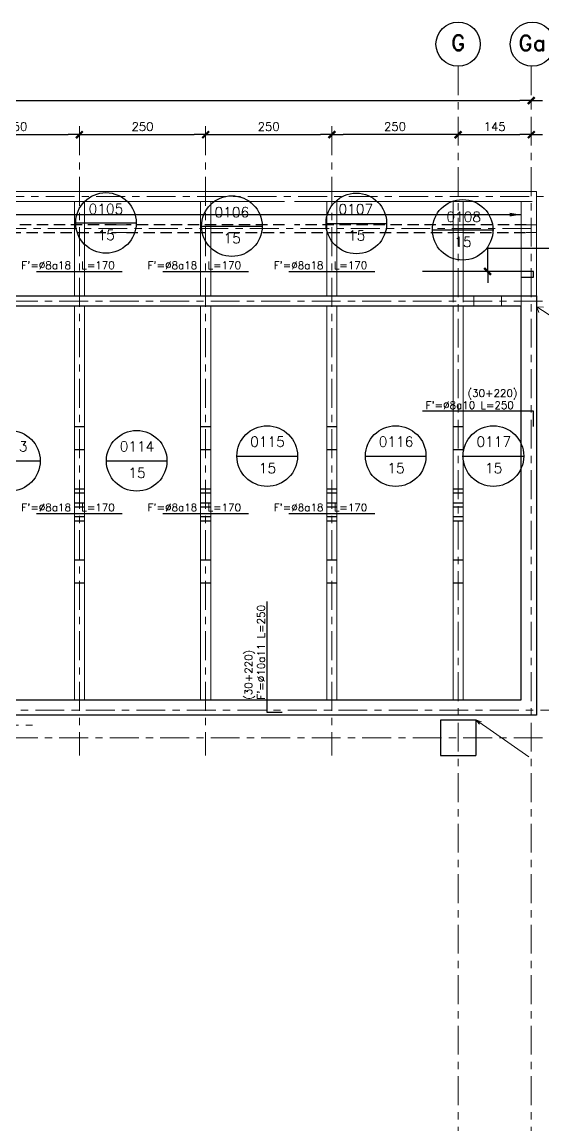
# Model space of a CAD drawing. Extents: x -4 to 6083, y -4 to 8618.
# Drawn here: x 3022 to 4053, y 1817 to 4001 of the extents above; entities that cross this region are included whole.
import ezdxf
from ezdxf.enums import TextEntityAlignment as Align
from ezdxf.xclip import XClip

# ---------------------------------------------------------------- set-up
doc = ezdxf.new("R2010")
doc.units = 0
doc.header["$LTSCALE"] = 45
doc.header["$MEASUREMENT"] = 0
doc.header["$XCLIPFRAME"] = 0
for name, pattern in [('2017_67-101$0$DASHED', [0.75, 0.5, -0.25]), ('2017_67-101$0$Grid Line', [2.2224999999999997, 1.27, -0.3175, 0.3175, -0.3175]), ('2017_67-101$0$RLE-PROYECCION', [0.7143800000000001, 0.4762500000000001, -0.23813])]:
    doc.linetypes.add(name, pattern=pattern)
doc.layers.get('0').update_dxf_attribs({"linetype": 'CONTINUOUS'})
for name, color, linetype, lineweight in [('2017_67-101$0$A-ANNO-TEXT', 2, 'CONTINUOUS', 9), ('2017_67-101$0$RLE-EJE', 3, 'CONTINUOUS', 25), ('2017_67-101$0$RLE-EJES', 1, '2017_67-101$0$Grid Line', 9), ('2017_67-101$0$RLE-MURO', 3, 'CONTINUOUS', 25), ('2017_67-101$0$RLE-PROYECCION', 2, '2017_67-101$0$RLE-PROYECCION', 15), ('2017_67-101$0$RLE-VIGA', 3, 'CONTINUOUS', 15)]:
    doc.layers.add(name, color=color, linetype=linetype, lineweight=lineweight)
for name, color, linetype in [('2017_67-101$0$RLA-COTAS', 2, 'CONTINUOUS'), ('2017_67-101$0$RLA-MURO INV DILATADO', 2, '2017_67-101$0$DASHED'), ('fe', 7, 'CONTINUOUS'), ('RLA-FE', 7, 'CONTINUOUS'), ('RLA-LOSAS', 3, 'CONTINUOUS'), ('RLA-TEXTOS-SM', 3, 'CONTINUOUS')]:
    doc.layers.add(name, color=color, linetype=linetype)
doc.styles.add('2017_67-101$0$ROMAND', font='romand', dxfattribs={"height": 31.5})
doc.styles.add('2017_67-101$0$ROMANS', font='ROMANS.shx', dxfattribs={"height": 16.875})
doc.styles.add('ROMAND', font='romand', dxfattribs={"height": 31.5})
doc.styles.add('ROMANS', font='ROMANS.shx', dxfattribs={"height": 16.875})
doc.styles.add('ROMANS0', font='romans.shx')
doc.dimstyles.new('2017_67-101$0$ING-75', dxfattribs={"dimscale": 75, "dimtxt": 0.27, "dimasz": 0.3, "dimexe": 0, "dimexo": 0, "dimgap": 0.1, "dimtad": 1, "dimdec": 1, "dimzin": 12, "dimdsep": 46, "dimtxsty": '2017_67-101$0$ROMANS', "dimblk": '2017_67-101$0$TICK1', "dimblk1": '2017_67-101$0$TICK1', "dimblk2": '2017_67-101$0$TICK1', "dimcen": 0.09, "dimclrd": 2, "dimclre": 1, "dimclrt": 3, "dimadec": 0, "dimazin": 0, "dimtfac": 1, "dimtdec": 0, "dimtix": 1, "dimtmove": 2, "dimatfit": 3, "dimldrblk": '2017_67-101$0$TICK1', "dimfxl": 0, "dimfxlon": 1, "dimtolj": 1, "dimtzin": 0, "dimarcsym": 0})
doc.dimstyles.new('ING-75', dxfattribs={"dimscale": 75, "dimtxt": 0.27, "dimasz": 0.3, "dimexe": 0, "dimexo": 0, "dimgap": 0.1, "dimtad": 1, "dimdec": 1, "dimzin": 12, "dimdsep": 46, "dimtxsty": 'ROMANS', "dimblk": 'TICK1', "dimblk1": 'TICK1', "dimblk2": 'TICK1', "dimcen": 0.09, "dimclrd": 2, "dimclre": 1, "dimclrt": 3, "dimadec": 0, "dimazin": 0, "dimtfac": 1, "dimtdec": 0, "dimtix": 1, "dimtmove": 2, "dimatfit": 3, "dimldrblk": 'TICK1', "dimfxl": 0, "dimfxlon": 1, "dimtolj": 1, "dimtzin": 0, "dimarcsym": 0})

# ---------------------------------------------------------------- blocks, each defined once
blk = doc.blocks.new('2017_67-101$0$TICK1')
at = {"color": 2}
for points in [[(0, 0), (-1, 0)], [(1.818989403545856e-12, 0), (1.000000000001819, 0)]]:
    blk.add_lwpolyline(points, dxfattribs=at)
at = {"color": 2, "const_width": 0.2}
blk.add_lwpolyline([(-0.2999999999974534, -0.3000000000001819), (0.3000000000010914, 0.3000000000001819)], dxfattribs=at)
blk = doc.blocks.new('*D16')
at = {"layer": '2017_67-101$0$RLA-COTAS', "color": 2, "lineweight": -2, "transparency": 16777216}
blk.add_line((1058.822323512765, 8427.142715105285), (3183.822726903405, 8427.142715105285), dxfattribs=at)
at = {"layer": '2017_67-101$0$RLA-COTAS', "color": 2, "lineweight": -2, "transparency": 16777216, "xscale": 22.5, "yscale": 22.5, "zscale": 22.5, "rotation": 180}
blk.add_blockref('2017_67-101$0$TICK1', (1036.322323512765, 8427.142715105285), dxfattribs=at)
at = {"layer": '2017_67-101$0$RLA-COTAS', "color": 2, "lineweight": -2, "transparency": 16777216, "xscale": 22.5, "yscale": 22.5, "zscale": 22.5}
blk.add_blockref('2017_67-101$0$TICK1', (3206.322726903405, 8427.142715105285), dxfattribs=at)
at = {"layer": '2017_67-101$0$RLA-COTAS', "color": 3, "transparency": 16777216, "insert": (2121.322525208085, 8443.080215105285), "char_height": 16.875, "attachment_point": 5, "style": '2017_67-101$0$ROMANS'}
blk.add_mtext('\\A1;2170', dxfattribs=at)
blk = doc.blocks.new('*D23')
at = {"layer": '2017_67-101$0$RLA-COTAS', "color": 2, "lineweight": -2, "transparency": 16777216}
blk.add_line((2083.822726891139, 8359.642715105285), (2288.82272689114, 8359.642715105285), dxfattribs=at)
at = {"layer": '2017_67-101$0$RLA-COTAS', "color": 2, "lineweight": -2, "transparency": 16777216, "xscale": 22.5, "yscale": 22.5, "zscale": 22.5, "rotation": 180}
blk.add_blockref('2017_67-101$0$TICK1', (2061.322726891139, 8359.642715105285), dxfattribs=at)
at = {"layer": '2017_67-101$0$RLA-COTAS', "color": 2, "lineweight": -2, "transparency": 16777216, "xscale": 22.5, "yscale": 22.5, "zscale": 22.5}
blk.add_blockref('2017_67-101$0$TICK1', (2311.32272689114, 8359.642715105285), dxfattribs=at)
at = {"layer": '2017_67-101$0$RLA-COTAS', "color": 3, "transparency": 16777216, "insert": (2186.322726891139, 8375.580215105285), "char_height": 16.875, "attachment_point": 5, "style": '2017_67-101$0$ROMANS'}
blk.add_mtext('\\A1;250', dxfattribs=at)
blk = doc.blocks.new('*D24')
at = {"layer": '2017_67-101$0$RLA-COTAS', "color": 2, "lineweight": -2, "transparency": 16777216}
blk.add_line((2333.82272689114, 8359.642715105285), (2538.82272689114, 8359.642715105285), dxfattribs=at)
at = {"layer": '2017_67-101$0$RLA-COTAS', "color": 2, "lineweight": -2, "transparency": 16777216, "xscale": 22.5, "yscale": 22.5, "zscale": 22.5, "rotation": 180}
blk.add_blockref('2017_67-101$0$TICK1', (2311.32272689114, 8359.642715105285), dxfattribs=at)
at = {"layer": '2017_67-101$0$RLA-COTAS', "color": 2, "lineweight": -2, "transparency": 16777216, "xscale": 22.5, "yscale": 22.5, "zscale": 22.5}
blk.add_blockref('2017_67-101$0$TICK1', (2561.32272689114, 8359.642715105285), dxfattribs=at)
at = {"layer": '2017_67-101$0$RLA-COTAS', "color": 3, "transparency": 16777216, "insert": (2436.32272689114, 8375.580215105285), "char_height": 16.875, "attachment_point": 5, "style": '2017_67-101$0$ROMANS'}
blk.add_mtext('\\A1;250', dxfattribs=at)
blk = doc.blocks.new('*D25')
at = {"layer": '2017_67-101$0$RLA-COTAS', "color": 2, "lineweight": -2, "transparency": 16777216}
blk.add_line((2583.82272689114, 8359.642715105285), (2788.82272689114, 8359.642715105285), dxfattribs=at)
at = {"layer": '2017_67-101$0$RLA-COTAS', "color": 2, "lineweight": -2, "transparency": 16777216, "xscale": 22.5, "yscale": 22.5, "zscale": 22.5, "rotation": 180}
blk.add_blockref('2017_67-101$0$TICK1', (2561.32272689114, 8359.642715105285), dxfattribs=at)
at = {"layer": '2017_67-101$0$RLA-COTAS', "color": 2, "lineweight": -2, "transparency": 16777216, "xscale": 22.5, "yscale": 22.5, "zscale": 22.5}
blk.add_blockref('2017_67-101$0$TICK1', (2811.32272689114, 8359.642715105285), dxfattribs=at)
at = {"layer": '2017_67-101$0$RLA-COTAS', "color": 3, "transparency": 16777216, "insert": (2686.32272689114, 8375.580215105285), "char_height": 16.875, "attachment_point": 5, "style": '2017_67-101$0$ROMANS'}
blk.add_mtext('\\A1;250', dxfattribs=at)
blk = doc.blocks.new('*D26')
at = {"layer": '2017_67-101$0$RLA-COTAS', "color": 2, "lineweight": -2, "transparency": 16777216}
blk.add_line((3083.822726903404, 8359.642715105285), (3183.822726903405, 8359.642715105285), dxfattribs=at)
at = {"layer": '2017_67-101$0$RLA-COTAS', "color": 2, "lineweight": -2, "transparency": 16777216, "xscale": 22.5, "yscale": 22.5, "zscale": 22.5, "rotation": 180}
blk.add_blockref('2017_67-101$0$TICK1', (3061.322726903404, 8359.642715105285), dxfattribs=at)
at = {"layer": '2017_67-101$0$RLA-COTAS', "color": 2, "lineweight": -2, "transparency": 16777216, "xscale": 22.5, "yscale": 22.5, "zscale": 22.5}
blk.add_blockref('2017_67-101$0$TICK1', (3206.322726903405, 8359.642715105285), dxfattribs=at)
at = {"layer": '2017_67-101$0$RLA-COTAS', "color": 3, "transparency": 16777216, "insert": (3133.822726903404, 8375.580215105285), "char_height": 16.875, "attachment_point": 5, "style": '2017_67-101$0$ROMANS'}
blk.add_mtext('\\A1;145', dxfattribs=at)
blk = doc.blocks.new('*D118')
at = {"layer": '2017_67-101$0$RLA-COTAS', "color": 2, "lineweight": -2, "transparency": 16777216}
blk.add_line((3038.82272689114, 8359.642715105285), (2833.82272689114, 8359.642715105285), dxfattribs=at)
at = {"layer": '2017_67-101$0$RLA-COTAS', "color": 2, "lineweight": -2, "transparency": 16777216, "xscale": 22.5, "yscale": 22.5, "zscale": 22.5, "rotation": 180}
blk.add_blockref('2017_67-101$0$TICK1', (2811.32272689114, 8359.642715105285), dxfattribs=at)
at = {"layer": '2017_67-101$0$RLA-COTAS', "color": 2, "lineweight": -2, "transparency": 16777216, "xscale": 22.5, "yscale": 22.5, "zscale": 22.5}
blk.add_blockref('2017_67-101$0$TICK1', (3061.32272689114, 8359.642715105285), dxfattribs=at)
at = {"layer": '2017_67-101$0$RLA-COTAS', "color": 3, "transparency": 16777216, "insert": (2936.32272689114, 8375.580215105285), "char_height": 16.875, "attachment_point": 5, "style": '2017_67-101$0$ROMANS'}
blk.add_mtext('\\A1;250', dxfattribs=at)
blk = doc.blocks.new('TICK1')
at = {"color": 2}
for points in [[(0, 0), (-1, 0)], [(1.818989403545856e-12, 0), (1.000000000001819, 0)]]:
    blk.add_lwpolyline(points, dxfattribs=at)
at = {"color": 2, "const_width": 0.2}
blk.add_lwpolyline([(-0.2999999999974534, -0.3000000000001819), (0.3000000000010914, 0.3000000000001819)], dxfattribs=at)
blk = doc.blocks.new('2017_67-101')
at = {"layer": '2017_67-101$0$A-ANNO-TEXT'}
for p, q in [((3217.53862792476, 8018.543243568814), (3230.326746623553, 8018.276740250589)), ((3217.53862792476, 8018.543243568814), (3221.334535326427, 8007.532323277294)), ((3217.53862792476, 8018.543243568814), (3308.88561938098, 7958.895228193315)), ((3096.540938024121, 7200.723768991576), (3107.496121295823, 7196.769880000764)), ((3096.540938024121, 7200.723768991576), (3104.051460545124, 7191.822009045938)), ((3096.540938024121, 7200.723768991576), (3201.660495010686, 7127.540532122918))]:
    blk.add_line(p, q, dxfattribs=at)
at = {"layer": '2017_67-101$0$RLA-MURO INV DILATADO'}
for p, q in [((2384.322726891138, 8181.09645467768), (2071.322726891138, 8181.09645467768)), ((2717.322726891138, 8181.09645467768), (2404.322726891138, 8181.09645467768)), ((3051.322726903403, 8181.096454677678), (2737.322726891138, 8181.09645467768)), ((3196.322726870651, 8181.096454677678), (3071.322726903403, 8181.096454677678)), ((2071.322726891138, 8166.09645467768), (2384.322726891138, 8166.09645467768)), ((2404.322726891138, 8166.09645467768), (2717.322726891138, 8166.096454677679)), ((2737.322726891138, 8166.096454677679), (3051.322726903403, 8166.096454677678)), ((3071.322726903403, 8166.096454677678), (3196.322726870651, 8166.096454677678)), ((2321.323130272386, 7780.975676632381), (2301.323130272386, 7780.975676632381)), ((2571.323130272386, 7780.975676632379), (2551.323130272386, 7780.975676632379)), ((2821.323130272386, 7780.975676632379), (2801.323130272386, 7780.975676632379)), ((3071.323130284651, 7780.975676632378), (3051.323130284651, 7780.975676632378)), ((2301.323130272386, 7735.975676632381), (2321.323130272386, 7735.975676632381)), ((2551.323130272386, 7735.975676632379), (2571.323130272386, 7735.975676632379)), ((2801.323130272386, 7735.975676632379), (2821.323130272386, 7735.975676632379)), ((3051.323130284651, 7735.975676632378), (3071.323130284651, 7735.975676632378)), ((2321.323130272385, 7657.64512088777), (2301.323130272385, 7657.64512088777)), ((2301.323130272385, 7650.14512088777), (2321.323130272385, 7650.14512088777)), ((2571.323130272385, 7657.645120887768), (2551.323130272385, 7657.645120887768)), ((2551.323130272385, 7650.145120887768), (2571.323130272385, 7650.145120887768)), ((2821.323130272385, 7657.645120887768), (2801.323130272385, 7657.645120887768)), ((2801.323130272385, 7650.145120887768), (2821.323130272385, 7650.145120887768)), ((3071.32313028465, 7657.645120887767), (3051.32313028465, 7657.645120887767)), ((3051.32313028465, 7650.145120887767), (3071.32313028465, 7650.145120887767)), ((2321.323130272385, 7630.14512088777), (2301.323130272385, 7630.14512088777)), ((2571.323130272385, 7630.145120887768), (2551.323130272385, 7630.145120887768)), ((2821.323130272385, 7630.145120887768), (2801.323130272385, 7630.145120887768)), ((3071.32313028465, 7630.145120887767), (3051.32313028465, 7630.145120887767)), ((2301.323130272385, 7622.64512088777), (2321.323130272385, 7622.64512088777)), ((2321.323130272385, 7602.64512088777), (2301.323130272385, 7602.64512088777)), ((2551.323130272385, 7622.645120887768), (2571.323130272385, 7622.645120887768)), ((2571.323130272385, 7602.645120887768), (2551.323130272385, 7602.645120887768)), ((2801.323130272385, 7622.645120887768), (2821.323130272385, 7622.645120887768)), ((2821.323130272385, 7602.645120887768), (2801.323130272385, 7602.645120887768)), ((3051.32313028465, 7622.645120887767), (3071.32313028465, 7622.645120887767)), ((3071.32313028465, 7602.645120887767), (3051.32313028465, 7602.645120887767)), ((2301.323130272385, 7595.14512088777), (2321.323130272385, 7595.14512088777)), ((2551.323130272385, 7595.145120887768), (2571.323130272385, 7595.145120887768)), ((2801.323130272385, 7595.145120887768), (2821.323130272385, 7595.145120887768)), ((3051.32313028465, 7595.145120887767), (3071.32313028465, 7595.145120887767)), ((2321.323130272386, 7516.814565143159), (2301.323130272385, 7516.814565143159)), ((2571.323130272386, 7516.814565143157), (2551.323130272385, 7516.814565143157)), ((2821.323130272386, 7516.814565143157), (2801.323130272385, 7516.814565143157)), ((3071.323130284651, 7516.814565143156), (3051.32313028465, 7516.814565143156)), ((2301.323130272385, 7471.814565143159), (2321.323130272386, 7471.814565143159)), ((2551.323130272385, 7471.814565143157), (2571.323130272386, 7471.814565143157)), ((2801.323130272385, 7471.814565143157), (2821.323130272386, 7471.814565143157)), ((3051.32313028465, 7471.814565143156), (3071.323130284651, 7471.814565143156))]:
    blk.add_line(p, q, dxfattribs=at)
at = {"layer": '2017_67-101$0$RLE-EJE'}
for centre in [(3061.322726903405, 8538.886788217525), (3208.322726870056, 8538.886788217525)]:
    blk.add_circle(centre, 43.75, dxfattribs=at)
at = {"layer": '2017_67-101$0$RLE-EJES'}
for p, q in [((3061.322726903405, 8495.136788217525), (3061.322726903394, 5260.136788119231)), ((3206.322726903405, 8495.136788217525), (3206.322726903405, 5260.136788119231)), ((2311.32272689114, 8376.15345365394), (2311.322726891135, 7130.15345365394)), ((2561.32272689114, 8376.15345365394), (2561.322726891135, 7130.15345365394)), ((2811.32272689114, 8376.15345365394), (2811.322726891135, 7130.15345365394)), ((3301.822726903404, 8237.136788217524), (621.3227269034035, 8237.136788217533)), ((3206.322726870651, 8173.596454677678), (765.2169916903702, 8173.596454677683)), ((571.3223235132898, 8030.136788121607), (3888.70219217707, 8030.136788121597)), ((623.9473235132866, 7220.153453653945), (3888.702192177067, 7220.153453653935)), ((604.8146285106452, 7190.136788121536), (2218.321433977194, 7190.13678812153)), ((571.3223235132884, 7165.153453653877), (3852.441777087976, 7165.153453653868))]:
    blk.add_line(p, q, dxfattribs=at)
at = {"layer": '2017_67-101$0$RLE-MURO'}
for p, q in [((2008.847726849561, 8040.136788121634), (3216.322726870055, 8040.136788121597)), ((3216.322726870055, 8040.136788121597), (3216.322726870053, 7210.153453653937)), ((3186.322726870053, 8020.136788121597), (2008.847726849561, 8020.136788121631)), ((3186.322726870053, 7240.153453653937), (3186.322726870055, 8020.136788121597)), ((1708.947726880032, 7240.153453653941), (3186.322726870053, 7240.153453653937)), ((3216.322726870053, 7210.153453653937), (1708.947726880032, 7210.153453653941)), ((3096.322726896236, 7200.1367881249), (3026.322726896236, 7200.1367881249)), ((3026.322726896236, 7200.1367881249), (3026.322726896236, 7130.1367881249)), ((3096.322726896236, 7200.1367881249), (3096.322726896236, 7130.1367881249)), ((3026.322726896236, 7130.1367881249), (3096.322726896236, 7130.1367881249))]:
    blk.add_line(p, q, dxfattribs=at)
at = {"layer": '2017_67-101$0$RLE-PROYECCION'}
for p, q in [((2404.322726891138, 8181.09645467768), (2384.322726891138, 8181.09645467768)), ((3071.322726903403, 8181.096454677678), (3051.322726903403, 8181.096454677678)), ((3216.322726870651, 8181.096454677678), (3196.322726870651, 8181.096454677678)), ((2384.322726891138, 8166.09645467768), (2404.322726891138, 8166.09645467768)), ((3051.322726903403, 8166.096454677678), (3071.322726903403, 8166.096454677678)), ((3196.322726870651, 8166.096454677678), (3216.322726870651, 8166.096454677678)), ((3051.322726903403, 8027.644622262031), (3051.322726903403, 8040.131827184097)), ((3071.322726903403, 8040.131827184097), (3071.322726903403, 8027.644622262031)), ((3092.322726903403, 8020.1367881216), (3092.322726903403, 8040.136788121602)), ((3147.322726903403, 8020.1367881216), (3147.322726903403, 8040.136788121602)), ((3186.322726870055, 8020.136788121597), (3186.322726870055, 8040.131827184097))]:
    blk.add_line(p, q, dxfattribs=at)
for points in [[(2384.327683608451, 8227.136788217525), (2390.991042763354, 8227.136788217525), (2397.654401941232, 8227.136788217525), (2404.317761151885, 8227.136788217525)], [(3051.327682810758, 8227.136788217524), (3057.991040968281, 8227.136788217524), (3064.654399548213, 8227.136788217524), (3071.317758462422, 8227.136788217524)], [(3186.322726870055, 8227.136788217524), (3202.992696425162, 8227.136788217524), (3209.65771155906, 8227.136788217524), (3216.322726870651, 8227.136788217524)]]:
    blk.add_open_spline(points, degree=3, dxfattribs=at)
at = {"layer": '2017_67-101$0$RLE-VIGA'}
for p, q in [((1026.322323513284, 8247.136788217533), (2225.278284265242, 8247.136788217527)), ((2225.278284265242, 8247.136788217527), (2375.278284265242, 8247.136788217527)), ((2375.278284265242, 8247.136788217527), (3196.322726870651, 8247.136788217524)), ((3196.322726870651, 8247.136788217524), (3216.322726870651, 8247.136788217524)), ((3216.322726870651, 8247.136788217524), (3216.322726870651, 8040.136788121597)), ((2225.278284265242, 8227.136788217527), (2071.322726891138, 8227.13678821753)), ((2300.38918205625, 8227.136788217527), (2225.278284265242, 8227.136788217527)), ((2315.347710492108, 8227.136788217527), (2300.38918205625, 8227.136788217527)), ((2301.322726891138, 8227.136788217527), (2301.322726891138, 8040.136788121601)), ((2375.278284265242, 8227.136788217527), (2315.347710492108, 8227.136788217527)), ((2321.322726891138, 8227.136788217527), (2321.322726891138, 8040.136788121601)), ((2384.322726891138, 8227.136788217527), (2375.278284265242, 8227.136788217527)), ((2717.322726891138, 8227.136788217525), (2404.322726891138, 8227.136788217525)), ((2551.322726891138, 8227.136788217527), (2551.322726891138, 8040.136788121601)), ((2571.322726891138, 8227.136788217527), (2571.322726891138, 8040.136788121601)), ((3051.322726903403, 8227.136788217525), (2737.322726891138, 8227.136788217525)), ((2801.322726891138, 8227.136788217527), (2801.322726891138, 8040.136788121601)), ((2821.322726891138, 8227.136788217527), (2821.322726891138, 8040.136788121601)), ((3051.322726903403, 8227.136788217525), (3051.322726903403, 8040.136788121598)), ((3186.317772267758, 8227.136788217524), (3071.322726903403, 8227.136788217525)), ((3071.322726903403, 8227.136788217524), (3071.322726903403, 8040.136788121598)), ((3186.322726870055, 8227.136788217524), (3186.322726870055, 8040.136788121597)), ((2301.322726891136, 8020.136788121601), (2301.322726891136, 7717.136788121601)), ((2321.322726891136, 8020.136788121601), (2321.322726891136, 7717.136788121601)), ((2551.322726891136, 8020.136788121601), (2551.322726891136, 7717.136788121601)), ((2571.322726891136, 8020.136788121601), (2571.322726891136, 7717.136788121601)), ((2801.322726891136, 8020.136788121601), (2801.322726891136, 7717.136788121601)), ((2821.322726891136, 8020.136788121601), (2821.322726891136, 7717.136788121601)), ((3051.322726903401, 8020.136788121598), (3051.322726903401, 7930.636788121598)), ((3071.322726903401, 8020.136788121598), (3071.322726903401, 7930.636788121598)), ((3051.322726903401, 7930.636788121598), (3051.322726903401, 7240.153453653937)), ((3071.322726903401, 7930.636788121598), (3071.322726903401, 7240.153453653937)), ((2301.322726891136, 7717.136788121601), (2301.322726891136, 7240.15345365394)), ((2321.322726891136, 7717.136788121601), (2321.322726891136, 7240.15345365394)), ((2551.322726891136, 7717.136788121601), (2551.322726891136, 7240.15345365394)), ((2571.322726891136, 7717.136788121601), (2571.322726891136, 7240.15345365394)), ((2801.322726891136, 7717.136788121601), (2801.322726891136, 7240.15345365394)), ((2821.322726891136, 7717.136788121601), (2821.322726891136, 7240.15345365394))]:
    blk.add_line(p, q, dxfattribs=at)
at = {"layer": '2017_67-101$0$RLE-EJE', "color": 5, "char_height": 31.25, "width": 1, "attachment_point": 2, "line_spacing_factor": 0.9417779076525876, "style": '2017_67-101$0$ROMAND'}
for s, insert in [('G', (3061.331882117177, 8557.202624905483)), ('Ga', (3208.313571656284, 8556.815697219346))]:
    blk.add_mtext(s, dxfattribs=dict(at, insert=insert))
at = {"layer": '2017_67-101$0$RLA-COTAS'}
for base, p1, p2, picture, middle in [((3206.322726903405, 8427.142715105285), (1036.322323512765, 8434.642715105285), (3206.322726903405, 8434.642715105283), '*D16', (2121.322525208085, 8443.080215105285)), ((2311.32272689114, 8359.642715105285), (2061.322726891139, 8367.142715105285), (2311.32272689114, 8367.142715105285), '*D23', (2186.322726891139, 8375.580215105285)), ((2561.32272689114, 8359.642715105285), (2311.32272689114, 8367.142715105287), (2561.32272689114, 8367.142715105285), '*D24', (2436.32272689114, 8375.580215105285)), ((2811.32272689114, 8359.642715105285), (2561.32272689114, 8367.142715105285), (2811.32272689114, 8367.142715105285), '*D25', (2686.32272689114, 8375.580215105285)), ((3206.322726903405, 8359.642715105285), (3061.322726903404, 8367.142715105285), (3206.322726903405, 8367.142715105285), '*D26', (3133.822726903404, 8375.580215105285))]:
    dim = blk.add_linear_dim(base=base, p1=p1, p2=p2, dimstyle='2017_67-101$0$ING-75', override={"dimexe": 0, "dimexo": 0, "dimdec": 1, "dimfxl": 0, "dimfxlon": 1}, dxfattribs=at)
    dim.commit()
    dim.dimension.update_dxf_attribs({"geometry": picture, "text_midpoint": middle})
dim = blk.add_linear_dim(base=(2811.32272689114, 8359.642715105285), p1=(3061.32272689114, 8367.142715105285), p2=(2811.32272689114, 8367.142715105285), angle=180, dimstyle='2017_67-101$0$ING-75', override={"dimexe": 0, "dimexo": 0, "dimdec": 1, "dimfxl": 0, "dimfxlon": 1}, dxfattribs=at)
dim.commit()
dim.dimension.update_dxf_attribs({"geometry": '*D118', "text_midpoint": (2936.32272689114, 8375.580215105285)})

msp = doc.modelspace()

# ---------------------------------------------------------------- linework, layer by layer
at = {"layer": 'fe', "color": 1}
msp.add_line((1870.129534375477, 3619.449694330004), (4009.629937732845, 3619.449694330004), dxfattribs=at)
msp.add_solid([(3987.129937732841, 3615.699694330005), (4009.629937732841, 3619.449694330005), (3987.129937732841, 3623.199694330005)], dxfattribs=at)
at = {"layer": 'RLA-FE'}
for points in [[(3050.129937753331, 3507.109099905776), (3220.129937753331, 3507.109099905776)], [(3300.129937753331, 3507.109099905775), (3470.129937753331, 3507.109099905775)], [(3550.129937753331, 3507.109099905774), (3720.129937753331, 3507.109099905774)], [(4010.629937732247, 3495.912922459967), (4034.629937732247, 3495.912922459967), (4034.629937732247, 3506.912922459967), (3814.629937732247, 3506.912922459957)], [(4034.629937732248, 3199.98132110895), (4034.629937732247, 3229.98132110895), (3814.629937732247, 3229.98132110894)], [(3050.129937753331, 3027.512763007959), (3220.129937753331, 3027.512763007959)], [(3300.129937753331, 3027.512763007958), (3470.129937753331, 3027.512763007958)], [(3550.129937753331, 3027.512763007957), (3720.129937753331, 3027.512763007957)], [(3536.91433179735, 2633.360146273857), (3506.91433179735, 2633.360146273857), (3506.91433179735, 2853.360146273857)]]:
    msp.add_lwpolyline(points, dxfattribs=at)
at = {"layer": 'RLA-LOSAS'}
for p, q in [((3127.743196681872, 3602.991117375352), (3247.743196681872, 3602.991117375352)), ((3377.12193475385, 3596.708595093838), (3497.12193475385, 3596.708595093838)), ((3623.590150640659, 3602.034474018665), (3743.590150640659, 3602.034474018665)), ((3834.229552326137, 3589.373516147545), (3956.229552326137, 3589.373516147545)), ((2937.547946057425, 3131.939249266554), (3057.547946057425, 3131.939249266554)), ((3188.554949861858, 3131.939249266554), (3308.554949861858, 3131.939249266554)), ((3447.099119939341, 3141.290440644216), (3567.099119939341, 3141.290440644216)), ((3701.56416387991, 3141.290440644216), (3821.56416387991, 3141.290440644216)), ((3893.073968284109, 3141.290440644216), (4015.073968284109, 3141.290440644216))]:
    msp.add_line(p, q, dxfattribs=at)
for centre in [(3187.743196681872, 3602.991117375352), (3437.12193475385, 3596.708595093838), (3683.590150640659, 3602.034474018665), (3894.229552326137, 3589.373516147545), (2997.547946057425, 3131.939249266554), (3248.554949861858, 3131.939249266554), (3507.099119939341, 3141.290440644216), (3761.56416387991, 3141.290440644216), (3955.073968284109, 3141.290440644216)]:
    msp.add_circle(centre, 60.00000000000006, dxfattribs=at)

# ---------------------------------------------------------------- block references
ref = msp.add_blockref('2017_67-101', (823.8072108621927, -4581.793307380081))
XClip(ref).set_block_clipping_path([(363.0141845847393, 5172.956320275935), (4138.50121847073, 8594.43329926905)])

# ---------------------------------------------------------------- texts
at = {"layer": 'RLA-LOSAS', "char_height": 20, "width": 1, "attachment_point": 2, "line_spacing_factor": 0.9417779076525878, "style": 'ROMAND'}
for s, insert in [('0105', (3187.710640354267, 3640.65194045884)), ('0106', (3437.089378426244, 3634.369418177324)), ('0107', (3682.514058596873, 3640.216752516899)), ('0108', (3896.247696930884, 3625.001894897967)), ('15', (3188.324246257691, 3589.042088705433)), ('15', (3437.702984329669, 3582.75956642392)), ('15', (3684.171200216478, 3588.085445348746)), ('15', (3894.810601901956, 3575.424487477626)), ('0113', (2998.222113084824, 3170.442568521299)), ('0114', (3249.229116889257, 3170.442568521299)), ('0115', (3507.773286966741, 3179.793759898961)), ('0116', (3762.238330907308, 3179.793759898961)), ('0117', (3955.748135311507, 3179.793759898961)), ('15', (3507.680169515161, 3127.341411974297)), ('15', (3762.145213455729, 3127.341411974297)), ('15', (3955.655017859927, 3127.341411974297)), ('15', (3249.135999437677, 3117.990220596635))]:
    msp.add_mtext(s, dxfattribs=dict(at, insert=insert))
at = {"layer": 'RLA-TEXTOS-SM', "style": 'ROMANS0'}
for p in [(3112.629937753331, 3507.109099905776), (3362.629937753331, 3507.109099905775), (3612.629937753331, 3507.109099905774), (3112.629937753331, 3027.512763007959), (3362.629937753331, 3027.512763007958), (3612.629937753331, 3027.512763007957)]:
    msp.add_text("F'=%%C8a18  L=170", height=15, dxfattribs=at).set_placement(p, align=Align.BOTTOM_CENTER)
for s, p in [('(30+220)', (4002.81171900305, 3253.9088537574)), ("F'=%%C8a10 L=250", (3995.575097668621, 3229.98132110895))]:
    msp.add_text(s, height=15, dxfattribs=at).set_placement(p, align=Align.BOTTOM_RIGHT)
for s, p in [("F'=%%C10a11 L=250", (3506.91433179735, 2658.682094612346)), ('(30+220)', (3482.089625342698, 2658.682094612346))]:
    msp.add_text(s, height=15, rotation=90, dxfattribs=at).set_placement(p, align=Align.BOTTOM_LEFT)

# ---------------------------------------------------------------- leaders
at = {"layer": 'fe'}
msp.add_leader([(3943.722869083736, 3506.983422372247), (3943.722869083736, 3553.358374208539), (4246.034037066296, 3553.358374208539)], dimstyle='ING-75', override={"dimgap": 0.1, "dimtad": 0}, dxfattribs=at)

doc.saveas('drawing.dxf')
